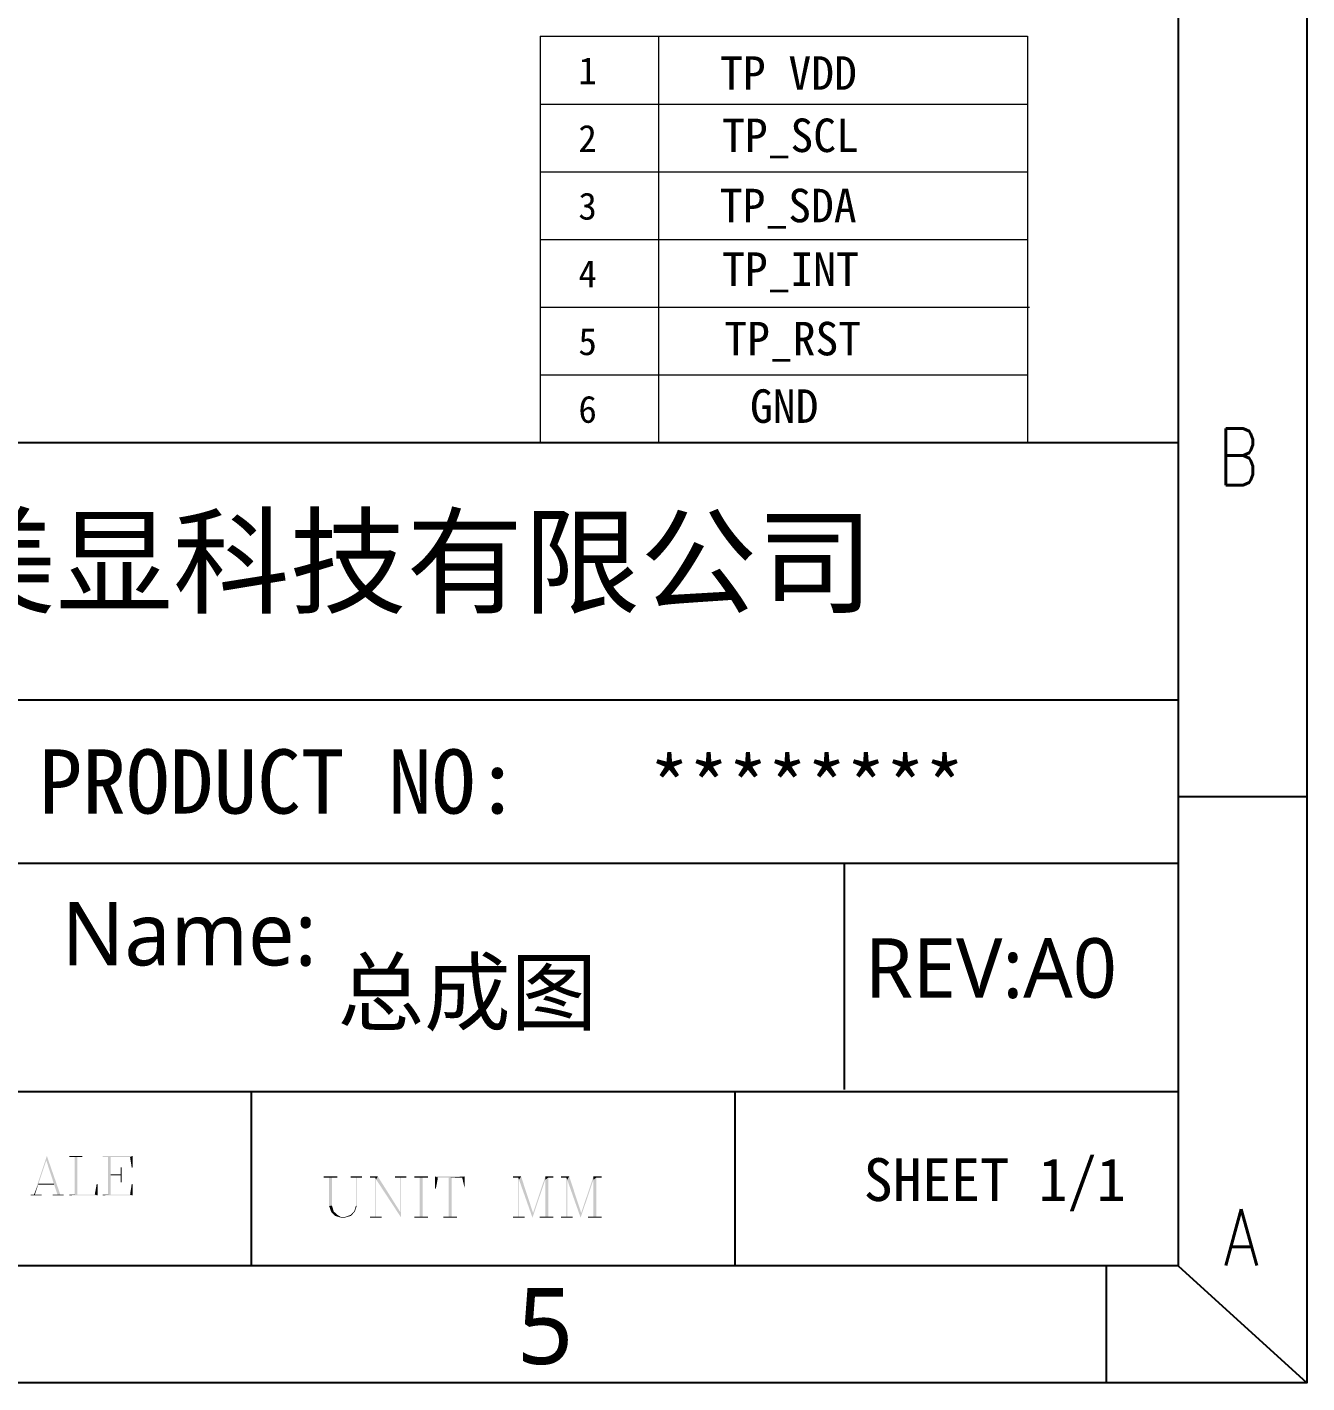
# Model space of a CAD drawing. Header units: millimetres. Extents: x 3150 to 3893, y 1403 to 2132.
# Drawn here: x 3507.4 to 3564.5, y 1490 to 1550.5 of the extents above; entities that cross this region are included whole.
import ezdxf

# ---------------------------------------------------------------- set-up
doc = ezdxf.new("R2010")
doc.units = ezdxf.units.MM
doc.layers.add('TEXT', color=4, linetype='Continuous', lineweight=13)
doc.layers.add('图框', color=7, linetype='Continuous', lineweight=15)
doc.styles.add('ROMANS', font='romans.shx', dxfattribs={"width": 0.8})
doc.styles.add('style1', font='')
doc.styles.add('宋体', font='')
doc.styles.get('style1').set_extended_font_data('SimSun')
doc.styles.get('宋体').set_extended_font_data('Microsoft YaHei')

msp = doc.modelspace()

# ---------------------------------------------------------------- linework, layer by layer
at = {"lineweight": -3}
for p, q in [((3466.3059, 1520.4736), (3558.7906, 1520.4736)), ((3466.3059, 1513.1875), (3558.7906, 1513.1875)), ((3543.8821, 1513.1875), (3543.8821, 1503.0752)), ((3466.3059, 1502.99), (3558.7906, 1502.99)), ((3517.3875, 1502.99), (3517.3875, 1495.2052)), ((3538.9875, 1502.99), (3538.9875, 1495.2052))]:
    msp.add_line(p, q, dxfattribs=at)
msp.add_lwpolyline([(3558.7906, 1495.2052), (3466.3059, 1495.2052), (3466.3059, 1531.9576), (3558.7906, 1531.9576)], close=True)
for points in [[(3508.2438, 1499.9103), (3507.6934, 1498.384), (3508.2689, 1500.1105)], [(3508.5816, 1498.8719), (3508.2438, 1499.9103), (3508.2689, 1500.1105)], [(3508.5941, 1498.8344), (3508.5816, 1498.8719), (3508.2689, 1500.1105)], [(3508.7443, 1498.384), (3508.5941, 1498.8344), (3508.2689, 1500.1105)], [(3508.7443, 1498.384), (3508.2689, 1500.1105), (3508.8694, 1498.384)], [(3509.8577, 1500.1105), (3509.2697, 1500.0604), (3509.2697, 1500.1105)], [(3509.5074, 1500.0604), (3509.2697, 1500.0604), (3509.8577, 1500.1105)], [(3509.6325, 1500.0604), (3509.5074, 1500.0604), (3509.8577, 1500.1105)], [(3509.6325, 1500.0604), (3509.5074, 1498.384), (3509.5074, 1500.0604)], [(3509.5074, 1498.384), (3509.6325, 1500.0604), (3509.6325, 1498.384)], [(3509.6325, 1500.0604), (3509.8577, 1500.1105), (3509.8577, 1500.0604)], [(3512.097, 1500.1105), (3510.7584, 1500.0604), (3510.7584, 1500.1105)], [(3510.9961, 1500.0604), (3510.7584, 1500.0604), (3512.097, 1500.1105)], [(3511.1212, 1500.0604), (3510.9961, 1500.0604), (3512.097, 1500.1105)], [(3511.1212, 1500.0604), (3511.1212, 1499.2848), (3510.9961, 1498.384)], [(3511.1212, 1500.0604), (3510.9961, 1498.384), (3510.9961, 1500.0604)], [(3511.9844, 1500.0604), (3511.1212, 1500.0604), (3512.097, 1500.1105)], [(3511.9844, 1500.0604), (3512.097, 1500.1105), (3512.097, 1499.5975)], [(3512.097, 1499.5975), (3512.0595, 1499.585), (3511.9844, 1500.0604)], [(3508.2438, 1499.9103), (3507.8936, 1498.8719), (3507.6934, 1498.384)], [(3511.6091, 1499.5975), (3511.5716, 1499.2848), (3511.5716, 1499.5975)], [(3511.5716, 1499.2472), (3511.5716, 1499.2848), (3511.6091, 1499.5975)], [(3511.5716, 1498.9345), (3511.5716, 1499.2472), (3511.6091, 1499.5975)], [(3511.5716, 1498.9345), (3511.6091, 1499.5975), (3511.6091, 1498.9345)], [(3507.8936, 1498.8719), (3507.881, 1498.8344), (3507.6934, 1498.384)], [(3507.6934, 1498.384), (3507.881, 1498.8344), (3507.7309, 1498.384)], [(3507.8936, 1498.8719), (3508.5816, 1498.8719), (3507.881, 1498.8344)], [(3508.5941, 1498.8344), (3507.881, 1498.8344), (3508.5816, 1498.8719)], [(3510.5332, 1498.8469), (3510.4081, 1498.384), (3510.4957, 1498.8594)], [(3510.4081, 1498.384), (3510.5332, 1498.8469), (3510.5332, 1498.3465)], [(3511.1212, 1499.2848), (3511.1212, 1499.2472), (3510.9961, 1498.384)], [(3510.9961, 1498.384), (3511.1212, 1499.2472), (3511.1212, 1498.384)], [(3511.5716, 1499.2472), (3511.1212, 1499.2472), (3511.5716, 1499.2848)], [(3511.1212, 1499.2848), (3511.5716, 1499.2848), (3511.1212, 1499.2472)], [(3512.097, 1498.8469), (3511.9844, 1498.384), (3512.0595, 1498.8594)], [(3511.9844, 1498.384), (3512.097, 1498.8469), (3512.097, 1498.3465)], [(3521.2375, 1499.1938), (3520.6251, 1499.1417), (3520.6251, 1499.1938)], [(3520.8727, 1499.1417), (3520.6251, 1499.1417), (3521.2375, 1499.1938)], [(3521.003, 1499.1417), (3520.8727, 1499.1417), (3521.2375, 1499.1938)], [(3521.003, 1499.1417), (3521.003, 1497.8906), (3520.8727, 1497.8776)], [(3521.003, 1499.1417), (3520.8727, 1497.8776), (3520.8727, 1499.1417)], [(3521.003, 1499.1417), (3521.2375, 1499.1938), (3521.2375, 1499.1417)], [(3522.3452, 1499.1938), (3521.837, 1499.1417), (3521.837, 1499.1938)], [(3522.0716, 1499.1417), (3521.837, 1499.1417), (3522.3452, 1499.1938)], [(3522.1106, 1499.1417), (3522.0716, 1499.1417), (3522.3452, 1499.1938)], [(3522.1106, 1499.1417), (3522.0716, 1497.8906), (3522.0716, 1499.1417)], [(3522.0716, 1497.8906), (3522.1106, 1499.1417), (3522.1106, 1497.8776)], [(3522.1106, 1499.1417), (3522.3452, 1499.1938), (3522.3452, 1499.1417)], [(3523.0489, 1499.1938), (3522.6971, 1499.1417), (3522.6971, 1499.1938)], [(3522.9316, 1499.1417), (3522.6971, 1499.1417), (3523.0489, 1499.1938)], [(3522.9707, 1499.0635), (3522.9316, 1499.1417), (3523.0489, 1499.1938)], [(3522.9707, 1499.0635), (3522.9316, 1497.3954), (3522.9316, 1499.1417)], [(3522.9316, 1497.3954), (3522.9707, 1499.0635), (3522.9707, 1497.3954)], [(3522.9707, 1499.0635), (3523.0489, 1499.1938), (3524.0523, 1497.6039)], [(3524.0523, 1497.6039), (3524.0914, 1497.3563), (3522.9707, 1499.0635)], [(3524.326, 1499.1938), (3523.8178, 1499.1417), (3523.8178, 1499.1938)], [(3524.0523, 1499.1417), (3523.8178, 1499.1417), (3524.326, 1499.1938)], [(3524.0914, 1499.1417), (3524.0523, 1499.1417), (3524.326, 1499.1938)], [(3524.0914, 1499.1417), (3524.0523, 1497.6039), (3524.0523, 1499.1417)], [(3524.0523, 1497.6039), (3524.0914, 1499.1417), (3524.0914, 1497.3563)], [(3524.0914, 1499.1417), (3524.326, 1499.1938), (3524.326, 1499.1417)], [(3525.2903, 1499.1938), (3524.6779, 1499.1417), (3524.6779, 1499.1938)], [(3524.9255, 1499.1417), (3524.6779, 1499.1417), (3525.2903, 1499.1938)], [(3525.0558, 1499.1417), (3524.9255, 1499.1417), (3525.2903, 1499.1938)], [(3525.0558, 1499.1417), (3524.9255, 1497.3954), (3524.9255, 1499.1417)], [(3524.9255, 1497.3954), (3525.0558, 1499.1417), (3525.0558, 1497.3954)], [(3525.0558, 1499.1417), (3525.2903, 1499.1938), (3525.2903, 1499.1417)], [(3525.6031, 1499.1938), (3526.9323, 1499.1938), (3525.7334, 1499.1417)], [(3525.7334, 1499.1417), (3525.6031, 1498.6595), (3525.6031, 1499.1938)], [(3525.6031, 1498.6595), (3525.7334, 1499.1417), (3525.6422, 1498.6465)], [(3526.2156, 1499.1417), (3525.7334, 1499.1417), (3526.9323, 1499.1938)], [(3526.3459, 1499.1417), (3526.2156, 1499.1417), (3526.9323, 1499.1938)], [(3526.3459, 1499.1417), (3526.2156, 1497.3954), (3526.2156, 1499.1417)], [(3526.2156, 1497.3954), (3526.3459, 1499.1417), (3526.3459, 1497.3954)], [(3526.815, 1499.1417), (3526.3459, 1499.1417), (3526.9323, 1499.1938)], [(3526.815, 1499.1417), (3526.9323, 1499.1938), (3526.9323, 1498.6595)], [(3529.4474, 1499.1938), (3529.0825, 1499.1417), (3529.0825, 1499.1938)], [(3529.3171, 1499.1417), (3529.0825, 1499.1417), (3529.4474, 1499.1938)], [(3529.3562, 1499.0504), (3529.3171, 1499.1417), (3529.4474, 1499.1938)], [(3529.3562, 1499.0504), (3529.3171, 1497.3954), (3529.3171, 1499.1417)], [(3529.3171, 1497.3954), (3529.3562, 1499.0504), (3529.3562, 1497.3954)], [(3529.3562, 1499.0504), (3529.4474, 1499.1938), (3529.9817, 1497.5648)], [(3529.9817, 1497.5648), (3529.9556, 1497.3563), (3529.3562, 1499.0504)], [(3529.9817, 1497.5648), (3530.529, 1499.0504), (3529.9556, 1497.3563)], [(3530.529, 1499.0504), (3529.9817, 1497.5648), (3530.529, 1499.1938)], [(3530.529, 1499.1938), (3530.8939, 1499.1938), (3530.6593, 1499.1417)], [(3530.529, 1499.1938), (3530.6593, 1499.1417), (3530.529, 1499.0504)], [(3530.529, 1497.3954), (3530.529, 1499.0504), (3530.6593, 1499.1417)], [(3530.529, 1497.3954), (3530.6593, 1499.1417), (3530.6593, 1497.3954)], [(3530.6593, 1499.1417), (3530.8939, 1499.1938), (3530.8939, 1499.1417)], [(3531.5976, 1499.1938), (3531.2327, 1499.1417), (3531.2327, 1499.1938)], [(3531.4673, 1499.1417), (3531.2327, 1499.1417), (3531.5976, 1499.1938)], [(3531.5064, 1499.0504), (3531.4673, 1499.1417), (3531.5976, 1499.1938)], [(3531.5064, 1499.0504), (3531.4673, 1497.3954), (3531.4673, 1499.1417)], [(3531.4673, 1497.3954), (3531.5064, 1499.0504), (3531.5064, 1497.3954)], [(3531.5064, 1499.0504), (3531.5976, 1499.1938), (3532.1319, 1497.5648)], [(3532.1319, 1497.5648), (3532.1058, 1497.3563), (3531.5064, 1499.0504)], [(3532.1319, 1497.5648), (3532.6792, 1499.0504), (3532.1058, 1497.3563)], [(3532.6792, 1499.0504), (3532.1319, 1497.5648), (3532.6792, 1499.1938)], [(3532.6792, 1499.1938), (3533.0441, 1499.1938), (3532.8095, 1499.1417)], [(3532.6792, 1499.1938), (3532.8095, 1499.1417), (3532.6792, 1499.0504)], [(3532.6792, 1497.3954), (3532.6792, 1499.0504), (3532.8095, 1499.1417)], [(3532.6792, 1497.3954), (3532.8095, 1499.1417), (3532.8095, 1497.3954)], [(3532.8095, 1499.1417), (3533.0441, 1499.1938), (3533.0441, 1499.1417)], [(3507.7309, 1498.384), (3508.0312, 1498.384), (3507.5433, 1498.3465)], [(3507.6934, 1498.384), (3507.7309, 1498.384), (3507.5433, 1498.3465)], [(3507.6934, 1498.384), (3507.5433, 1498.3465), (3507.5433, 1498.384)], [(3507.5433, 1498.3465), (3508.0312, 1498.384), (3508.0312, 1498.3465)], [(3508.8694, 1498.384), (3509.0195, 1498.384), (3508.5316, 1498.3465)], [(3508.7443, 1498.384), (3508.8694, 1498.384), (3508.5316, 1498.3465)], [(3508.7443, 1498.384), (3508.5316, 1498.3465), (3508.5316, 1498.384)], [(3508.5316, 1498.3465), (3509.0195, 1498.384), (3509.0195, 1498.3465)], [(3509.6325, 1498.384), (3510.4081, 1498.384), (3509.2697, 1498.3465)], [(3509.5074, 1498.384), (3509.6325, 1498.384), (3509.2697, 1498.3465)], [(3509.5074, 1498.384), (3509.2697, 1498.3465), (3509.2697, 1498.384)], [(3510.5332, 1498.3465), (3509.2697, 1498.3465), (3510.4081, 1498.384)], [(3511.1212, 1498.384), (3511.9844, 1498.384), (3510.7584, 1498.3465)], [(3510.9961, 1498.384), (3511.1212, 1498.384), (3510.7584, 1498.3465)], [(3510.9961, 1498.384), (3510.7584, 1498.3465), (3510.7584, 1498.384)], [(3512.097, 1498.3465), (3510.7584, 1498.3465), (3511.9844, 1498.384)], [(3520.8727, 1497.8776), (3521.003, 1497.8906), (3521.0812, 1497.63)], [(3521.0812, 1497.63), (3520.9639, 1497.617), (3520.8727, 1497.8776)], [(3520.9639, 1497.617), (3521.0812, 1497.63), (3521.2506, 1497.4736)], [(3521.2506, 1497.4736), (3521.1333, 1497.4345), (3520.9639, 1497.617)], [(3522.0194, 1497.617), (3521.824, 1497.4736), (3521.9934, 1497.63)], [(3521.824, 1497.4736), (3522.0194, 1497.617), (3521.85, 1497.4345)], [(3522.1106, 1497.8776), (3521.9934, 1497.63), (3522.0716, 1497.8906)], [(3521.9934, 1497.63), (3522.1106, 1497.8776), (3522.0194, 1497.617)], [(3521.1333, 1497.4345), (3521.2506, 1497.4736), (3521.4069, 1497.3824)], [(3521.4069, 1497.3824), (3521.4069, 1497.3563), (3521.1333, 1497.4345)], [(3521.4069, 1497.3824), (3521.5764, 1497.3824), (3521.4069, 1497.3563)], [(3521.5764, 1497.3563), (3521.4069, 1497.3563), (3521.5764, 1497.3824)], [(3521.85, 1497.4345), (3521.5764, 1497.3824), (3521.824, 1497.4736)], [(3521.5764, 1497.3824), (3521.85, 1497.4345), (3521.5764, 1497.3563)], [(3522.9707, 1497.3954), (3523.2183, 1497.3954), (3522.6971, 1497.3563)], [(3522.9316, 1497.3954), (3522.9707, 1497.3954), (3522.6971, 1497.3563)], [(3522.9316, 1497.3954), (3522.6971, 1497.3563), (3522.6971, 1497.3954)], [(3522.6971, 1497.3563), (3523.2183, 1497.3954), (3523.2183, 1497.3563)], [(3525.0558, 1497.3954), (3525.2903, 1497.3954), (3524.6779, 1497.3563)], [(3524.9255, 1497.3954), (3525.0558, 1497.3954), (3524.6779, 1497.3563)], [(3524.9255, 1497.3954), (3524.6779, 1497.3563), (3524.6779, 1497.3954)], [(3524.6779, 1497.3563), (3525.2903, 1497.3954), (3525.2903, 1497.3563)], [(3526.3459, 1497.3954), (3526.5805, 1497.3954), (3525.968, 1497.3563)], [(3526.2156, 1497.3954), (3526.3459, 1497.3954), (3525.968, 1497.3563)], [(3526.2156, 1497.3954), (3525.968, 1497.3563), (3525.968, 1497.3954)], [(3525.968, 1497.3563), (3526.5805, 1497.3954), (3526.5805, 1497.3563)], [(3529.3562, 1497.3954), (3529.6038, 1497.3954), (3529.0825, 1497.3563)], [(3529.3171, 1497.3954), (3529.3562, 1497.3954), (3529.0825, 1497.3563)], [(3529.3171, 1497.3954), (3529.0825, 1497.3563), (3529.0825, 1497.3954)], [(3529.0825, 1497.3563), (3529.6038, 1497.3954), (3529.6038, 1497.3563)], [(3530.6593, 1497.3954), (3530.8939, 1497.3954), (3530.2814, 1497.3563)], [(3530.529, 1497.3954), (3530.6593, 1497.3954), (3530.2814, 1497.3563)], [(3530.529, 1497.3954), (3530.2814, 1497.3563), (3530.2814, 1497.3954)], [(3530.2814, 1497.3563), (3530.8939, 1497.3954), (3530.8939, 1497.3563)], [(3531.5064, 1497.3954), (3531.754, 1497.3954), (3531.2327, 1497.3563)], [(3531.4673, 1497.3954), (3531.5064, 1497.3954), (3531.2327, 1497.3563)], [(3531.4673, 1497.3954), (3531.2327, 1497.3563), (3531.2327, 1497.3954)], [(3531.2327, 1497.3563), (3531.754, 1497.3954), (3531.754, 1497.3563)], [(3532.8095, 1497.3954), (3533.0441, 1497.3954), (3532.4316, 1497.3563)], [(3532.6792, 1497.3954), (3532.8095, 1497.3954), (3532.4316, 1497.3563)], [(3532.6792, 1497.3954), (3532.4316, 1497.3563), (3532.4316, 1497.3954)], [(3532.4316, 1497.3563), (3533.0441, 1497.3954), (3533.0441, 1497.3563)]]:
    msp.add_solid(points, dxfattribs=at)
at = {"layer": 'TEXT', "color": 6, "linetype": 'ByBlock', "lineweight": 0}
for p, q in [((3530.2934, 1550.0975), (3552.0604, 1550.0975)), ((3530.2934, 1550.0975), (3530.2934, 1531.9576)), ((3535.5842, 1550.0975), (3535.5842, 1531.9576)), ((3552.0604, 1550.0975), (3552.0604, 1531.9576)), ((3530.2934, 1547.0742), (3552.0604, 1547.0742)), ((3530.2934, 1547.0742), (3552.0604, 1547.0742)), ((3530.2934, 1544.0509), (3552.0604, 1544.0509)), ((3530.2934, 1541.0276), (3552.0604, 1541.0276)), ((3530.2934, 1538.0043), (3552.0604, 1538.0043)), ((3530.2934, 1538.0043), (3552.0604, 1538.0043)), ((3530.2934, 1538.0043), (3552.0604, 1538.0043)), ((3539.5178, 1538.0043), (3552.1486, 1538.0043)), ((3539.5178, 1538.0043), (3552.1486, 1538.0043)), ((3530.2934, 1534.981), (3552.0604, 1534.981)), ((3530.2934, 1531.9576), (3552.0604, 1531.9576)), ((3530.2934, 1531.9576), (3552.0604, 1531.9576)), ((3530.2934, 1531.9576), (3552.0604, 1531.9576)), ((3530.2934, 1531.9576), (3552.0604, 1531.9576)), ((3530.2934, 1531.9576), (3552.0604, 1531.9576)), ((3539.5178, 1531.9576), (3552.1486, 1531.9576)), ((3539.5178, 1531.9576), (3552.1486, 1531.9576))]:
    msp.add_line(p, q, dxfattribs=at)
at = {"layer": '图框', "lineweight": -3}
msp.add_line((3558.7906, 1495.2052), (3564.5407, 1489.9779), dxfattribs=at)
for points in [[(3564.5407, 1695.633), (3564.5407, 1489.9779), (3300.2958, 1489.9779), (3300.2958, 1695.633)], [(3306.0459, 1690.4057), (3558.7906, 1690.4057), (3558.7906, 1495.2052), (3306.0459, 1495.2052)]]:
    msp.add_lwpolyline(points, close=True, dxfattribs=at)
for points in [[(3558.7906, 1516.1615), (3564.5407, 1516.1615)], [(3555.5777, 1495.2052), (3555.5777, 1489.9779)]]:
    msp.add_lwpolyline(points, dxfattribs=at)

# ---------------------------------------------------------------- texts
at = {"lineweight": -3, "attachment_point": 1, "style": '宋体'}
for s, insert, char_height, width in [('{\\fSimSun|b0|i0|c134|p54;\\C0;东莞市美显科技有限公司}', (3487.816, 1528.554), 3.824186, 1.497957671888694e-13), ('Name:', (3508.9266, 1511.4492), 2.83332, 1.102915262540221e-14), ('REV:A0', (3544.795, 1509.8285), 2.65568, 13.995651), ('总成图', (3521.2527, 1508.8395), 2.83332, 1.102915262540221e-14), ('{\\fSimSun|b0|i0|c134|p2;SHEET 1/1}', (3544.745, 1500.0104), 1.912093, 15.077097)]:
    msp.add_mtext(s, dxfattribs=dict(at, insert=insert, char_height=char_height, width=width))
for s, insert, char_height in [('{\\fSimSun|b0|i0|c134|p2;PRODUCT NO:}', (3507.9013, 1518.2635), 2.868139), ('{\\fSimHei|b0|i0|c134|p49;********}', (3535.1885, 1517.9268), 2.581325)]:
    msp.add_mtext(s, dxfattribs=dict(at, insert=insert, char_height=char_height))
at = {"layer": 'TEXT', "color": 6, "linetype": 'ByBlock', "lineweight": 0, "style": 'style1'}
for s, p in [('1', (3532.0074, 1547.9583)), ('2', (3532.0074, 1544.935)), ('3', (3532.0074, 1541.9117)), ('4', (3532.0074, 1538.8883)), ('5', (3532.0074, 1535.865)), ('6', (3532.0074, 1532.8417))]:
    msp.add_text(s, height=1.2093, dxfattribs=at).set_placement(p)
at = {"layer": 'TEXT', "color": 4, "linetype": 'ByBlock', "lineweight": 0, "style": 'style1'}
for s, p in [('TP VDD', (3538.3332, 1547.7103)), ('TP_SCL', (3538.4229, 1544.9297)), ('TP_SDA', (3538.3229, 1541.7949)), ('TP_INT', (3538.4229, 1538.9562)), ('TP_RST', (3538.5229, 1535.853)), ('GND', (3539.6728, 1532.8397))]:
    msp.add_text(s, height=1.4966, dxfattribs=at).set_placement(p)
at = {"layer": '图框', "lineweight": -3, "style": '宋体'}
msp.add_text('5', height=3.3917, dxfattribs=at).set_placement((3529.2616, 1490.8184))
at = {"layer": '图框', "lineweight": -3, "char_height": 2.5211, "width": 1.23065, "attachment_point": 3, "style": 'ROMANS'}
for s, insert in [('B', (3562.3897, 1532.5822)), ('A', (3562.3897, 1497.7333))]:
    msp.add_mtext(s, dxfattribs=dict(at, insert=insert))

doc.saveas('drawing.dxf')
